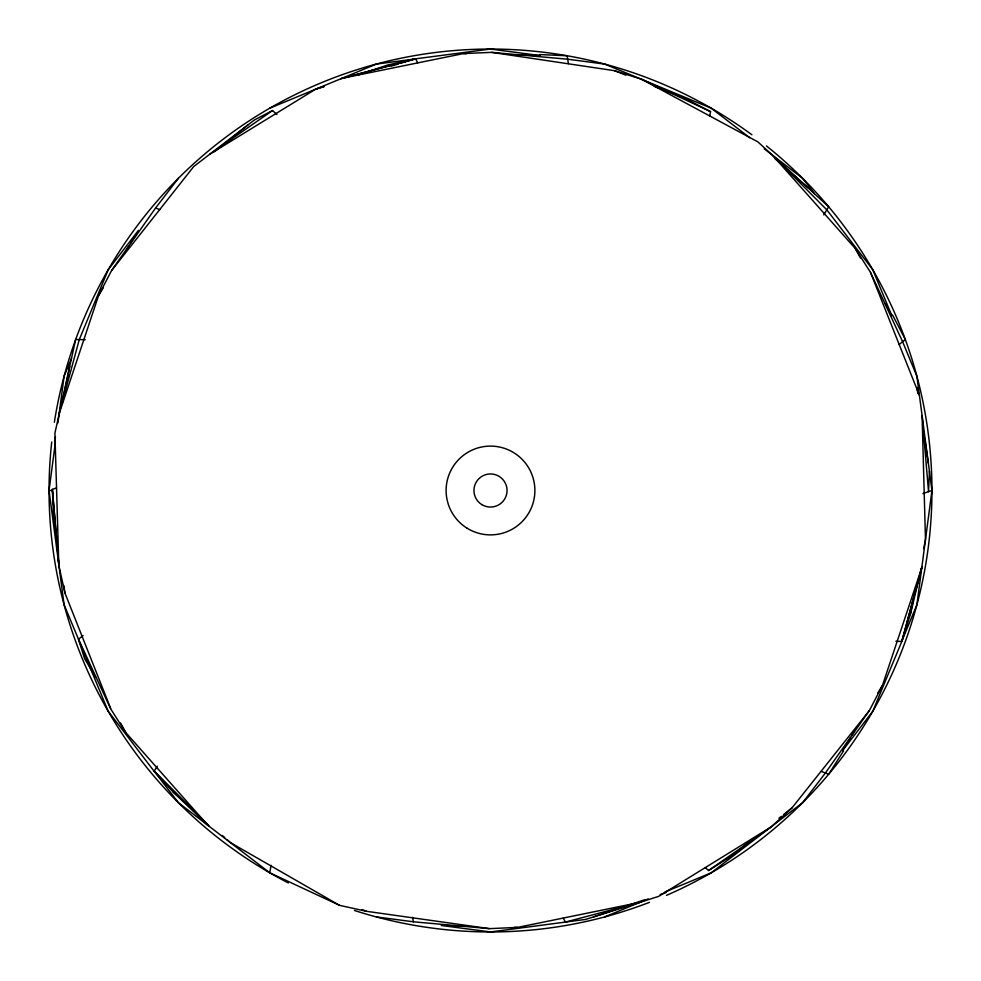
<?xml version="1.0" encoding="UTF-8"?>
<svg xmlns="http://www.w3.org/2000/svg" width="981" height="981" viewBox="0 0 981 981"><rect width="100%" height="100%" fill="white"/><g stroke="black" fill="none" stroke-linecap="round" stroke-linejoin="round"><path stroke-width="1.47" d="M78.836 640.335L108.192 711.225L154.14 771.262L207.997 825.401L125.654 732.39L111.098 709.545L64.93 593.015L58.823 565.461L54.911 433.148L75.672 339.512L85.2 339.696M929.424 471.334L928.541 491.665L922.091 415.588L925.475 539.722L923.648 548.686M110.559 708.503L78.48 639.22L64.096 604.75L49.05 490.5L55.377 442.394M57.953 422.848L64.096 376.25L71.49 358.384M899.123 344.515L905.328 339.512L892.587 315.048L891.803 315.637L872.808 269.775L826.811 209.824L772.954 155.697L855.346 248.61L870.503 272.411L902.606 341.707L916.904 376.25L931.95 490.5L916.904 604.75L902.164 640.335L921.932 566.577L910.319 614.498L901.833 641.415L872.808 711.225L842.593 750.612L843.501 750.992L828.675 774.254L821.232 771.385M709.692 116.016L710.551 111.626L685.523 98.591L661.366 89.099M54.556 441.413L55.463 436.913M62.122 403.927L69.7 366.453M910.319 614.498L913.348 599.538M178.346 178.346L155.599 207.997L111.626 270.449L98.591 295.477L59.314 413.283L79.277 339.585L108.192 269.775L138.407 230.388L130.448 243.411M664.995 891.962L711.225 872.808L802.654 802.654L825.401 773.003L869.374 710.551L882.41 685.523L921.784 567.692L901.833 641.415L895.874 641.304M157.218 766.161L154.14 771.262L173.208 792.072L208.904 826.1L154.9 772.096L178.346 802.654L269.775 872.808L339.512 905.328L366.453 911.3L489.372 928.639L517.563 927.413L639.22 902.52L565.412 922.091L563.266 918.191M823.746 214.9L828.675 206.746L757.957 141.938L641.415 79.167L614.498 70.681L491.628 52.361L463.437 53.587L341.707 78.394L415.539 58.823L490.5 49.05L539.722 55.525L539.587 54.556L567.153 55.758L568.391 63.63M98.591 295.477L103.373 287.666M126.463 249.922L128.854 246.01M842.593 750.612L850.552 737.589M852.146 734.99L854.537 731.078M877.627 693.334L882.41 685.523M111.626 270.449L193.686 166.586L254.435 119.964L272.497 110.559L276.961 114.458M705.216 867.572L708.589 870.503L771.262 826.86L792.072 807.792L869.374 710.551M83.091 635.504L78.48 639.22L84.599 658.631L95.758 677.43M214.41 151.687L247.886 124.992M753.874 838.228L732.39 855.346L708.589 870.503M778.939 818.252L781.33 816.351M783.721 814.451L792.072 807.792M272.497 110.559L209.824 154.189L315.637 89.197L324.319 86.279M467.214 926.125L441.278 925.475L490.5 931.95L585.596 919.43L658.631 896.401L771.262 826.86M269.775 108.192L376.25 64.096L414.423 59.068L401.352 63.054M604.75 916.904L648.183 898.915M55.402 529.642L53.587 517.563L52.361 489.372L56.591 487.925M922.925 493.59L931.95 490.5M357.599 75.12L387.986 64.93L415.539 58.823L417.698 62.735M593.468 916.941L644.21 899.896M660.164 894.537L665.952 892.587M315.637 89.197L324.355 86.536M391.186 66.156L398.445 63.937M340.665 78.836L414.423 59.068M49.05 490.5L52.41 490.5L59.068 566.577M463.437 53.587L466.49 53.673M513.786 54.875L539.722 55.525M514.51 927.327L517.563 927.413M491.628 52.361L567.692 59.216L604.75 64.096L711.225 108.192L749.717 137.732M376.25 916.904L413.308 921.784L489.372 928.639M155.599 207.997L159.768 209.615M614.498 70.681L625.866 75.145M654.266 86.316L658.533 87.983M362.185 909.62L366.453 911.3M641.415 79.167L710.551 111.626M339.512 905.328L230.388 842.593L226.967 839.552M764.162 148.805L802.654 178.346L814.414 193.686M775.076 158.75L780.802 163.815M787.682 169.885L808.332 188.107M173.208 792.072L183.496 801.158M222.38 835.518L224.674 837.541M855.346 248.61L860.447 257.991M885.242 303.57L891.803 315.637M120.553 723.009L125.654 732.39M870.503 272.411L919.43 395.404M412.609 917.37L413.308 921.784M916.941 387.532L917.86 393.577M923.562 431.382L924.016 434.411M924.703 438.948L928.345 463.142M55.856 532.658L56.309 535.675M63.79 585.473L64.93 593.015M52.361 489.372L58.823 565.461M766.455 145.936A441.45 441.45 0 0 1 666.479 895.359M649.496 902.324A441.45 441.45 0 0 1 354.497 910.478M288.353 882.949A441.45 441.45 0 0 1 51.723 441.99M54.347 422.284A441.45 441.45 0 0 1 751.9 134.765M269.775 872.808A431.1 431.1 0 0 1 271.087 865.316M481.83 504.602A16.554 16.554 0 0 0 507.042 490.954A16.554 16.554 0 0 0 482.615 475.944A16.554 16.554 0 0 0 481.83 504.602M467.275 528.318A44.378 44.378 0 0 0 534.866 491.714A44.378 44.378 0 0 0 469.359 451.468A44.378 44.378 0 0 0 467.275 528.318"/></g></svg>
